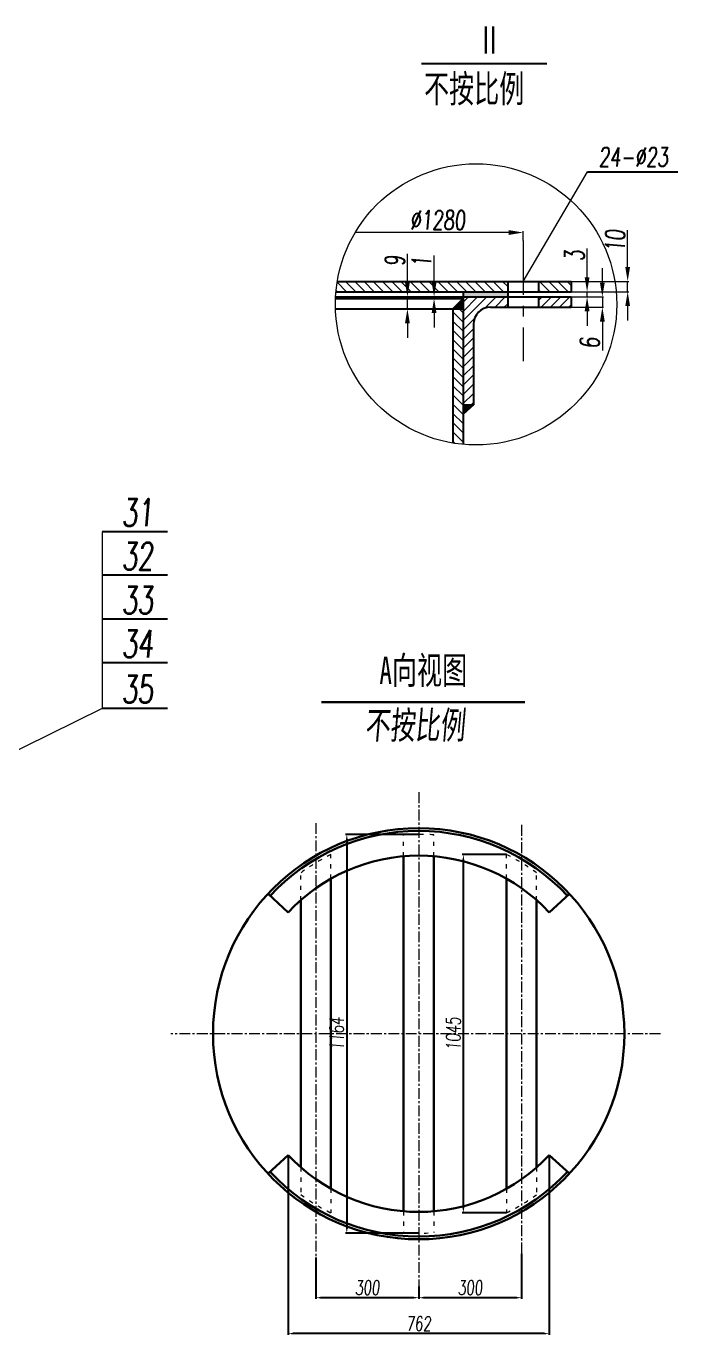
# Model space of a CAD drawing. Header units: millimetres. Extents: x 21194 to 30104, y -10888 to 2261.
# Drawn here: x 24945 to 26846, y -4867 to -1047 of the extents above; entities that cross this region are included whole.
import ezdxf

# ---------------------------------------------------------------- set-up
doc = ezdxf.new("R2010")
doc.units = ezdxf.units.MM
doc.linetypes.add('ACAD_ISO03W100', pattern=[30, 12, -18])
doc.linetypes.add('CENTER', pattern=[50.8, 31.75, -6.35, 6.35, -6.35])
doc.layers.get('0').update_dxf_attribs({"lineweight": 30})
doc.layers.add('01', color=7, linetype='Continuous')
doc.layers.add('11', color=1, linetype='Continuous')
for name, color, linetype, lineweight in [('1', 7, 'Continuous', 30), ('中心线', 1, 'CENTER', 9), ('填充线', 2, 'Continuous', 9), ('标注线', 3, 'Continuous', 15), ('细实线', 4, 'Continuous', 9), ('虚线', 6, 'ACAD_ISO03W100', 9)]:
    doc.layers.add(name, color=color, linetype=linetype, lineweight=lineweight)
doc.styles.get("Standard").update_dxf_attribs({"font": 'SIMFANG.TTF', "width": 0.67, "oblique": 5, "height": 7})
doc.styles.add('细斜', font='romans.shx', dxfattribs={"width": 0.67, "oblique": 5})
doc.dimstyles.new('ISO-25', dxfattribs={"dimscale": 2.8, "dimtxt": 10, "dimasz": 5, "dimexe": 1.25, "dimexo": 0, "dimgap": 3, "dimtad": 1, "dimdec": 1, "dimdsep": 46, "dimtxsty": '细斜', "dimcen": 2.5, "dimadec": 0, "dimazin": 0, "dimtfac": 1, "dimtdec": 1, "dimtmove": 1, "dimatfit": 1, "dimfxl": 0, "dimarcsym": 0})

# ---------------------------------------------------------------- blocks, each defined once
blk = doc.blocks.new('*D16')
at = {"layer": 'Defpoints', "color": 0}
for p in [(25709.1, -4341.8), (26471.1, -4341.8), (25709.1, -4863.1)]:
    blk.add_point(p, dxfattribs=at)
at = {"layer": '标注线', "color": 0, "lineweight": -2}
for p, q in [((25709.1, -4341.8), (25709.1, -4866.6)), ((26471.1, -4341.8), (26471.1, -4866.6)), ((26457.1, -4863.1), (25723.1, -4863.1))]:
    blk.add_line(p, q, dxfattribs=at)
at = {"layer": '标注线', "color": 0}
for points in [[(25723.1, -4860.8), (25723.1, -4865.4), (25709.1, -4863.1)], [(26457.1, -4860.8), (26457.1, -4865.4), (26471.1, -4863.1)]]:
    blk.add_solid(points, dxfattribs=at)
at = {"layer": '标注线', "color": 0, "insert": (26090.1, -4833.7), "char_height": 42, "attachment_point": 5, "style": '细斜'}
blk.add_mtext('762', dxfattribs=at)
blk = doc.blocks.new('*D74')
at = {"layer": 'Defpoints', "color": 0}
for p in [(26090.1, -3405.9), (25880.4, -4569.9), (26090.1, -4569.9)]:
    blk.add_point(p, dxfattribs=at)
at = {"layer": '标注线', "color": 0, "lineweight": -2}
for p, q in [((26090.1, -3405.9), (25876.9, -3405.9)), ((25880.4, -3419.9), (25880.4, -4555.9)), ((26090.1, -4569.9), (25876.9, -4569.9))]:
    blk.add_line(p, q, dxfattribs=at)
at = {"layer": '标注线', "color": 0}
for points in [[(25878.1, -3419.9), (25882.8, -3419.9), (25880.4, -3405.9)], [(25878.1, -4555.9), (25882.8, -4555.9), (25880.4, -4569.9)]]:
    blk.add_solid(points, dxfattribs=at)
at = {"layer": '标注线', "color": 0, "insert": (25851, -3987.9), "char_height": 42, "attachment_point": 5, "rotation": 90, "style": '细斜'}
blk.add_mtext('1164', dxfattribs=at)
blk = doc.blocks.new('*D70')
at = {"layer": 'Defpoints', "color": 0}
for p in [(25790.1, -4640.8), (26090.1, -4725.6), (25790.1, -4758.2)]:
    blk.add_point(p, dxfattribs=at)
at = {"layer": '标注线', "color": 0, "lineweight": -2}
for p, q in [((25790.1, -4640.8), (25790.1, -4761.7)), ((26090.1, -4725.6), (26090.1, -4761.7)), ((26076.1, -4758.2), (25804.1, -4758.2))]:
    blk.add_line(p, q, dxfattribs=at)
at = {"layer": '标注线', "color": 0}
for points in [[(25804.1, -4755.9), (25804.1, -4760.6), (25790.1, -4758.2)], [(26076.1, -4755.9), (26076.1, -4760.6), (26090.1, -4758.2)]]:
    blk.add_solid(points, dxfattribs=at)
at = {"layer": '标注线', "color": 0, "insert": (25940.1, -4728.8), "char_height": 42, "attachment_point": 5, "style": '细斜'}
blk.add_mtext('300', dxfattribs=at)
blk = doc.blocks.new('*D73')
at = {"layer": 'Defpoints', "color": 0}
for p in [(26220.4, -3465.2), (26346.1, -3465.2), (26346.1, -4510.6)]:
    blk.add_point(p, dxfattribs=at)
at = {"layer": '标注线', "color": 0, "lineweight": -2}
for p, q in [((26346.1, -3465.2), (26216.9, -3465.2)), ((26220.4, -4496.6), (26220.4, -3479.2)), ((26346.1, -4510.6), (26216.9, -4510.6))]:
    blk.add_line(p, q, dxfattribs=at)
at = {"layer": '标注线', "color": 0}
for points in [[(26218.1, -3479.2), (26222.8, -3479.2), (26220.4, -3465.2)], [(26218.1, -4496.6), (26222.8, -4496.6), (26220.4, -4510.6)]]:
    blk.add_solid(points, dxfattribs=at)
at = {"layer": '标注线', "color": 0, "insert": (26191, -3987.9), "char_height": 42, "attachment_point": 5, "rotation": 90, "style": '细斜'}
blk.add_mtext('1045', dxfattribs=at)
blk = doc.blocks.new('*D69')
at = {"layer": 'Defpoints', "color": 0}
for p in [(26390.1, -4630.2), (26090.1, -4725.6), (26090.1, -4758.2)]:
    blk.add_point(p, dxfattribs=at)
at = {"layer": '标注线', "color": 0, "lineweight": -2}
for p, q in [((26390.1, -4630.2), (26390.1, -4761.7)), ((26090.1, -4725.6), (26090.1, -4761.7)), ((26376.1, -4758.2), (26104.1, -4758.2))]:
    blk.add_line(p, q, dxfattribs=at)
at = {"layer": '标注线', "color": 0}
for points in [[(26104.1, -4755.9), (26104.1, -4760.6), (26090.1, -4758.2)], [(26376.1, -4755.9), (26376.1, -4760.6), (26390.1, -4758.2)]]:
    blk.add_solid(points, dxfattribs=at)
at = {"layer": '标注线', "color": 0, "insert": (26240.1, -4728.8), "char_height": 42, "attachment_point": 5, "style": '细斜'}
blk.add_mtext('300', dxfattribs=at)

msp = doc.modelspace()

# ---------------------------------------------------------------- hatches: boundary and pattern name
at = {"layer": '11'}
for points in [[(26219.76, -1822.36), (26219.76, -1837.36), (26349.76, -1837.36), (26349.76, -1822.36)], [(26219.76, -1842.36), (26189.76, -1872.36), (26219.76, -1872.36)], [(26249.76, -2152.36), (26219.76, -2152.36), (26219.76, -2179.3)]]:
    msp.add_hatch(color=256, dxfattribs=at).paths.add_polyline_path(points)
at = {"layer": '填充线'}
h = msp.add_hatch(dxfattribs=at)
h.set_pattern_fill('ANSI31', color=256, scale=6, angle=90, style=0)
h.set_pattern_definition([(135, (14035.826, -3610.418), (-13.470384, -13.470384), [])])
h.paths.add_polyline_path([(26349.76, -1792.36), (25852.68, -1792.36, 0.0184326), (25848.85, -1822.36), (26349.76, -1822.36)])
h.paths.add_polyline_path([(26534.76, -1792.36), (26439.76, -1792.36), (26439.76, -1822.36), (26534.76, -1822.36)])
h = msp.add_hatch(dxfattribs=at)
h.set_pattern_fill('ANSI31', color=256, scale=6, style=0)
h.set_pattern_definition([(45, (14035.826, -3610.418), (-13.470384, 13.470384), [])])
h.paths.add_polyline_path([(26299.76, -1867.36), (26349.76, -1867.36), (26349.76, -1837.36), (26219.76, -1837.36), (26219.76, -2152.36), (26249.76, -2152.36), (26249.76, -1917.36, -0.4142136)])
h.paths.add_polyline_path([(26534.76, -1837.36), (26439.76, -1837.36), (26439.76, -1867.36), (26534.76, -1867.36)])
h = msp.add_hatch(dxfattribs=at)
h.set_pattern_fill('ANSI31', color=256, scale=6, angle=90, style=0)
h.set_pattern_definition([(135, (7843.243, -5033.154), (-13.470384, -13.470384), [])])
h.paths.add_polyline_path([(26189.76, -2263.94, 0.0184377), (26219.76, -2267.84), (26219.76, -1872.36), (26189.76, -1872.36)])

# ---------------------------------------------------------------- linework, layer by layer
msp.add_line((25806.58, -3020.36), (26400.12, -3020.36))
at = {"layer": '01'}
for p, q in [((26098.75, -1156.56), (26463.44, -1156.56)), ((26582.99, -1472.18), (26846.01, -1472.18)), ((25852.68, -1792.36), (26534.76, -1792.36)), ((26349.76, -1792.36), (26349.76, -1867.36)), ((26439.76, -1792.36), (26439.76, -1822.36)), ((26534.76, -1792.36), (26534.76, -1822.36)), ((25848.85, -1822.36), (26534.76, -1822.36)), ((26219.76, -1822.36), (26219.76, -2267.84)), ((26219.76, -1822.36), (26219.76, -2267.84)), ((25847.54, -1842.36), (26219.76, -1842.36)), ((25847.78, -1837.36), (26534.76, -1837.36)), ((26189.76, -1872.36), (26219.76, -1842.36)), ((26299.76, -1867.36), (26534.76, -1867.36)), ((26439.76, -1837.36), (26439.76, -1867.36)), ((26534.76, -1837.36), (26534.76, -1867.36)), ((25847.4, -1872.36), (26219.76, -1872.36)), ((26189.76, -1872.36), (26189.76, -2263.94)), ((26189.76, -1872.36), (26189.76, -2263.94)), ((26249.76, -1917.36), (26249.76, -2152.36)), ((26219.76, -2152.36), (26249.76, -2152.36)), ((26249.76, -2152.36), (26219.76, -2179.3))]:
    msp.add_line(p, q, dxfattribs=at)
at = {"layer": '01', "ltscale": 3}
for p, q in [((25357.12, -2522.61), (25166.99, -2522.61)), ((25357.12, -2649.49), (25166.99, -2649.49)), ((25357.12, -2778.36), (25166.99, -2778.36)), ((25357.12, -2905.24), (25166.99, -2905.24)), ((25357.12, -3038.18), (25166.99, -3038.18))]:
    msp.add_line(p, q, dxfattribs=at)
at = {"layer": '01'}
msp.add_arc((26299.76, -1917.36), 50, 90, 180, dxfattribs=at)
at = {"layer": '1'}
for p, q in [((26046.12, -3469.74), (26046.12, -4506.01)), ((26134.12, -3469.74), (26134.12, -4506.01)), ((25834.12, -3535.26), (25834.12, -4440.5)), ((26346.12, -3535.26), (26346.12, -4440.5)), ((25709.12, -3633.99), (25650.51, -3579.54)), ((26471.12, -3633.99), (26529.74, -3579.54)), ((25746.12, -3597.92), (25746.12, -4377.83)), ((26434.12, -3597.92), (26434.12, -4377.83)), ((25709.12, -4341.77), (25650.51, -4396.21)), ((26471.12, -4341.77), (26529.74, -4396.21))]:
    msp.add_line(p, q, dxfattribs=at)
msp.add_circle((26090.12, -3987.88), 600, dxfattribs=at)
for radius, start, end in [(592, 42.88742, 137.11258), (520, 42.88742, 137.11258), (520, 222.88742, 317.11258), (592, 222.88742, 317.11258)]:
    msp.add_arc((26090.12, -3987.88), radius, start, end, dxfattribs=at)
at = {"layer": '中心线', "ltscale": 5}
msp.add_line((26394.76, -1672.73), (26394.76, -2025.09), dxfattribs=at)
at = {"layer": '中心线'}
for p, q in [((26090.12, -3282.75), (26090.12, -4725.64)), ((25790.12, -3372.93), (25790.12, -4640.76)), ((26390.12, -3378.23), (26390.12, -4630.15)), ((26795.36, -3987.88), (25366.69, -3987.88))]:
    msp.add_line(p, q, dxfattribs=at)
at = {"layer": '标注线'}
for p, q in [((26699.71, -1750.36), (26699.71, -1642.19)), ((26352.76, -1649.46), (25904.88, -1649.46)), ((26394.76, -1672.73), (26394.76, -1645.96)), ((26134.98, -1795.36), (26134.98, -1716.64)), ((26581.28, -1780.36), (26581.28, -1696.58)), ((26625.83, -1795.36), (26625.83, -1753.36)), ((26534.76, -1792.36), (26703.21, -1792.36)), ((26699.71, -1822.36), (26699.71, -1792.36)), ((26534.76, -1822.36), (26584.78, -1822.36)), ((26534.76, -1822.36), (26703.21, -1822.36)), ((26581.28, -1837.36), (26581.28, -1822.36)), ((26219.76, -1837.36), (26053.74, -1837.36)), ((26057.24, -1872.36), (26057.24, -1837.36)), ((26219.76, -1837.36), (26131.48, -1837.36)), ((26219.76, -1842.36), (26131.48, -1842.36)), ((26134.98, -1842.36), (26134.98, -1837.36)), ((26534.76, -1837.36), (26629.33, -1837.36)), ((26534.76, -1837.36), (26584.78, -1837.36)), ((26534.76, -1867.36), (26629.33, -1867.36)), ((26625.83, -1837.36), (26625.83, -1867.36)), ((26699.71, -1864.36), (26699.71, -1906.36)), ((26189.76, -1872.36), (26053.74, -1872.36)), ((26134.98, -1884.36), (26134.98, -1926.36)), ((26581.28, -1879.36), (26581.28, -1921.36)), ((26625.83, -1909.36), (26625.83, -1994.19)), ((25166.99, -2522.61), (25166.99, -3038.18)), ((25166.99, -3038.18), (24359.73, -3437.68))]:
    msp.add_line(p, q, dxfattribs=at)
at = {"layer": '标注线', "ltscale": 3}
for p, q in [((26057.24, -1795.36), (26057.24, -1711.64)), ((26057.24, -1914.36), (26057.24, -1956.36))]:
    msp.add_line(p, q, dxfattribs=at)
at = {"layer": '标注线'}
msp.add_circle((26257.52, -1859.25), 410.32, dxfattribs=at)
for points in [[(26352.76, -1642.46), (26352.76, -1656.46), (26394.76, -1649.46)], [(26692.71, -1750.36), (26706.71, -1750.36), (26699.71, -1792.36)], [(26574.28, -1780.36), (26588.28, -1780.36), (26581.28, -1822.36)], [(26050.24, -1795.36), (26064.24, -1795.36), (26057.24, -1837.36)], [(26127.98, -1795.36), (26141.98, -1795.36), (26134.98, -1837.36)], [(26618.83, -1795.36), (26632.83, -1795.36), (26625.83, -1837.36)], [(26692.71, -1864.36), (26706.71, -1864.36), (26699.71, -1822.36)], [(26127.98, -1884.36), (26141.98, -1884.36), (26134.98, -1842.36)], [(26574.28, -1879.36), (26588.28, -1879.36), (26581.28, -1837.36)], [(26618.83, -1909.36), (26632.83, -1909.36), (26625.83, -1867.36)], [(26050.24, -1914.36), (26064.24, -1914.36), (26057.24, -1872.36)]]:
    msp.add_solid(points, dxfattribs=at)
at = {"layer": '细实线'}
msp.add_line((26394.76, -1792.36), (26582.99, -1472.18), dxfattribs=at)
at = {"layer": '虚线'}
for p, q in [((26046.12, -3469.74), (26046.12, -3407.54)), ((26134.12, -3469.74), (26134.12, -3407.54)), ((25834.12, -3535.26), (25834.12, -3465.2)), ((26346.12, -3535.26), (26346.12, -3465.2)), ((25746.12, -3597.92), (25746.12, -3518.42)), ((26434.12, -3597.92), (26434.12, -3518.42)), ((25746.12, -4377.83), (25746.12, -4457.33)), ((26434.12, -4377.83), (26434.12, -4457.33)), ((25834.12, -4440.5), (25834.12, -4510.55)), ((26346.12, -4440.5), (26346.12, -4510.55)), ((26046.12, -4506.01), (26046.12, -4568.21)), ((26134.12, -4506.01), (26134.12, -4568.21))]:
    msp.add_line(p, q, dxfattribs=at)
for start, end in [(85.66422, 94.33578), (116.09511, 126.23264), (53.76736, 63.90489), (53.76736, 63.90489), (233.76736, 243.90489), (296.09511, 306.23264), (296.09511, 306.23264), (265.66422, 274.33578)]:
    msp.add_arc((26090.12, -3987.88), 582, start, end, dxfattribs=at)

# ---------------------------------------------------------------- texts
at = {"style": '细斜', "oblique": 5, "width": 0.67}
for s, p in [('31', (25223.82, -2506.97)), ('32', (25223.82, -2633.86)), ('33', (25223.82, -2762.72)), ('34', (25223.82, -2889.6)), ('35', (25223.82, -3022.54))]:
    msp.add_text(s, height=80, dxfattribs=at).set_placement(p)
at = {"layer": '标注线', "style": '细斜', "oblique": 5, "width": 0.67}
for s, p in [('10', (26691.31, -1706.01)), ('3', (26572.88, -1733.09)), ('9', (26048.84, -1748.3)), ('1', (26126.58, -1751.01)), ('6', (26617.43, -1988.29))]:
    msp.add_text(s, height=56, rotation=90, dxfattribs=at).set_placement(p)
at = {"layer": '标注线', "char_height": 56, "attachment_point": 5, "style": '细斜'}
for s, insert in [('24-∅23', (26716.59, -1428.95)), ('%%C1280', (26145.64, -1613.06))]:
    msp.add_mtext(s, dxfattribs=dict(at, insert=insert))
at = {"layer": '细实线', "width": 0.67}
for s, p in [('Ⅱ', (26260.29, -1127.11)), ('不按比例', (26105.7, -1269.69)), ('A向视图', (25975.61, -2966.96))]:
    msp.add_text(s, height=80, dxfattribs=at).set_placement(p)
at = {"layer": '细实线', "insert": (25932.85, -3047.09), "char_height": 80, "attachment_point": 1}
msp.add_mtext('不按比例', dxfattribs=at)

# ---------------------------------------------------------------- dimensions: what is measured, and where the dimension line sits
at = {"layer": '标注线'}
for base, p1, p2, override, picture, middle in [((25880.43, -4569.88), (26090.12, -3405.88), (26090.12, -4569.88), {"dimtxt": 15}, '*D74', (25851.03, -3987.88)), ((26220.43, -3465.2), (26346.12, -4510.55), (26346.12, -3465.2), {"dimtxt": 15, "dimdec": 0}, '*D73', (26191.03, -3987.88))]:
    dim = msp.add_linear_dim(base=base, p1=p1, p2=p2, angle=270, dimstyle='ISO-25', override=override, dxfattribs=at)
    dim.commit()
    dim.dimension.update_dxf_attribs({"geometry": picture, "text_midpoint": middle})
dim = msp.add_linear_dim(base=(25709.12, -4863.09), p1=(26471.12, -4341.77), p2=(25709.12, -4341.77), dimstyle='ISO-25', override={"dimtxt": 15}, dxfattribs=at)
dim.commit()
dim.dimension.update_dxf_attribs({"geometry": '*D16', "text_midpoint": (26090.12, -4863.09), "dimtype": 160})
for base, p1, p2, picture, middle in [((25790.12, -4758.25), (26090.12, -4725.64), (25790.12, -4640.76), '*D70', (25940.12, -4728.85)), ((26090.12, -4758.25), (26390.12, -4630.15), (26090.12, -4725.64), '*D69', (26240.12, -4728.85))]:
    dim = msp.add_linear_dim(base=base, p1=p1, p2=p2, dimstyle='ISO-25', override={"dimtxt": 15}, dxfattribs=at)
    dim.commit()
    dim.dimension.update_dxf_attribs({"geometry": picture, "text_midpoint": middle})

doc.saveas('drawing.dxf')
